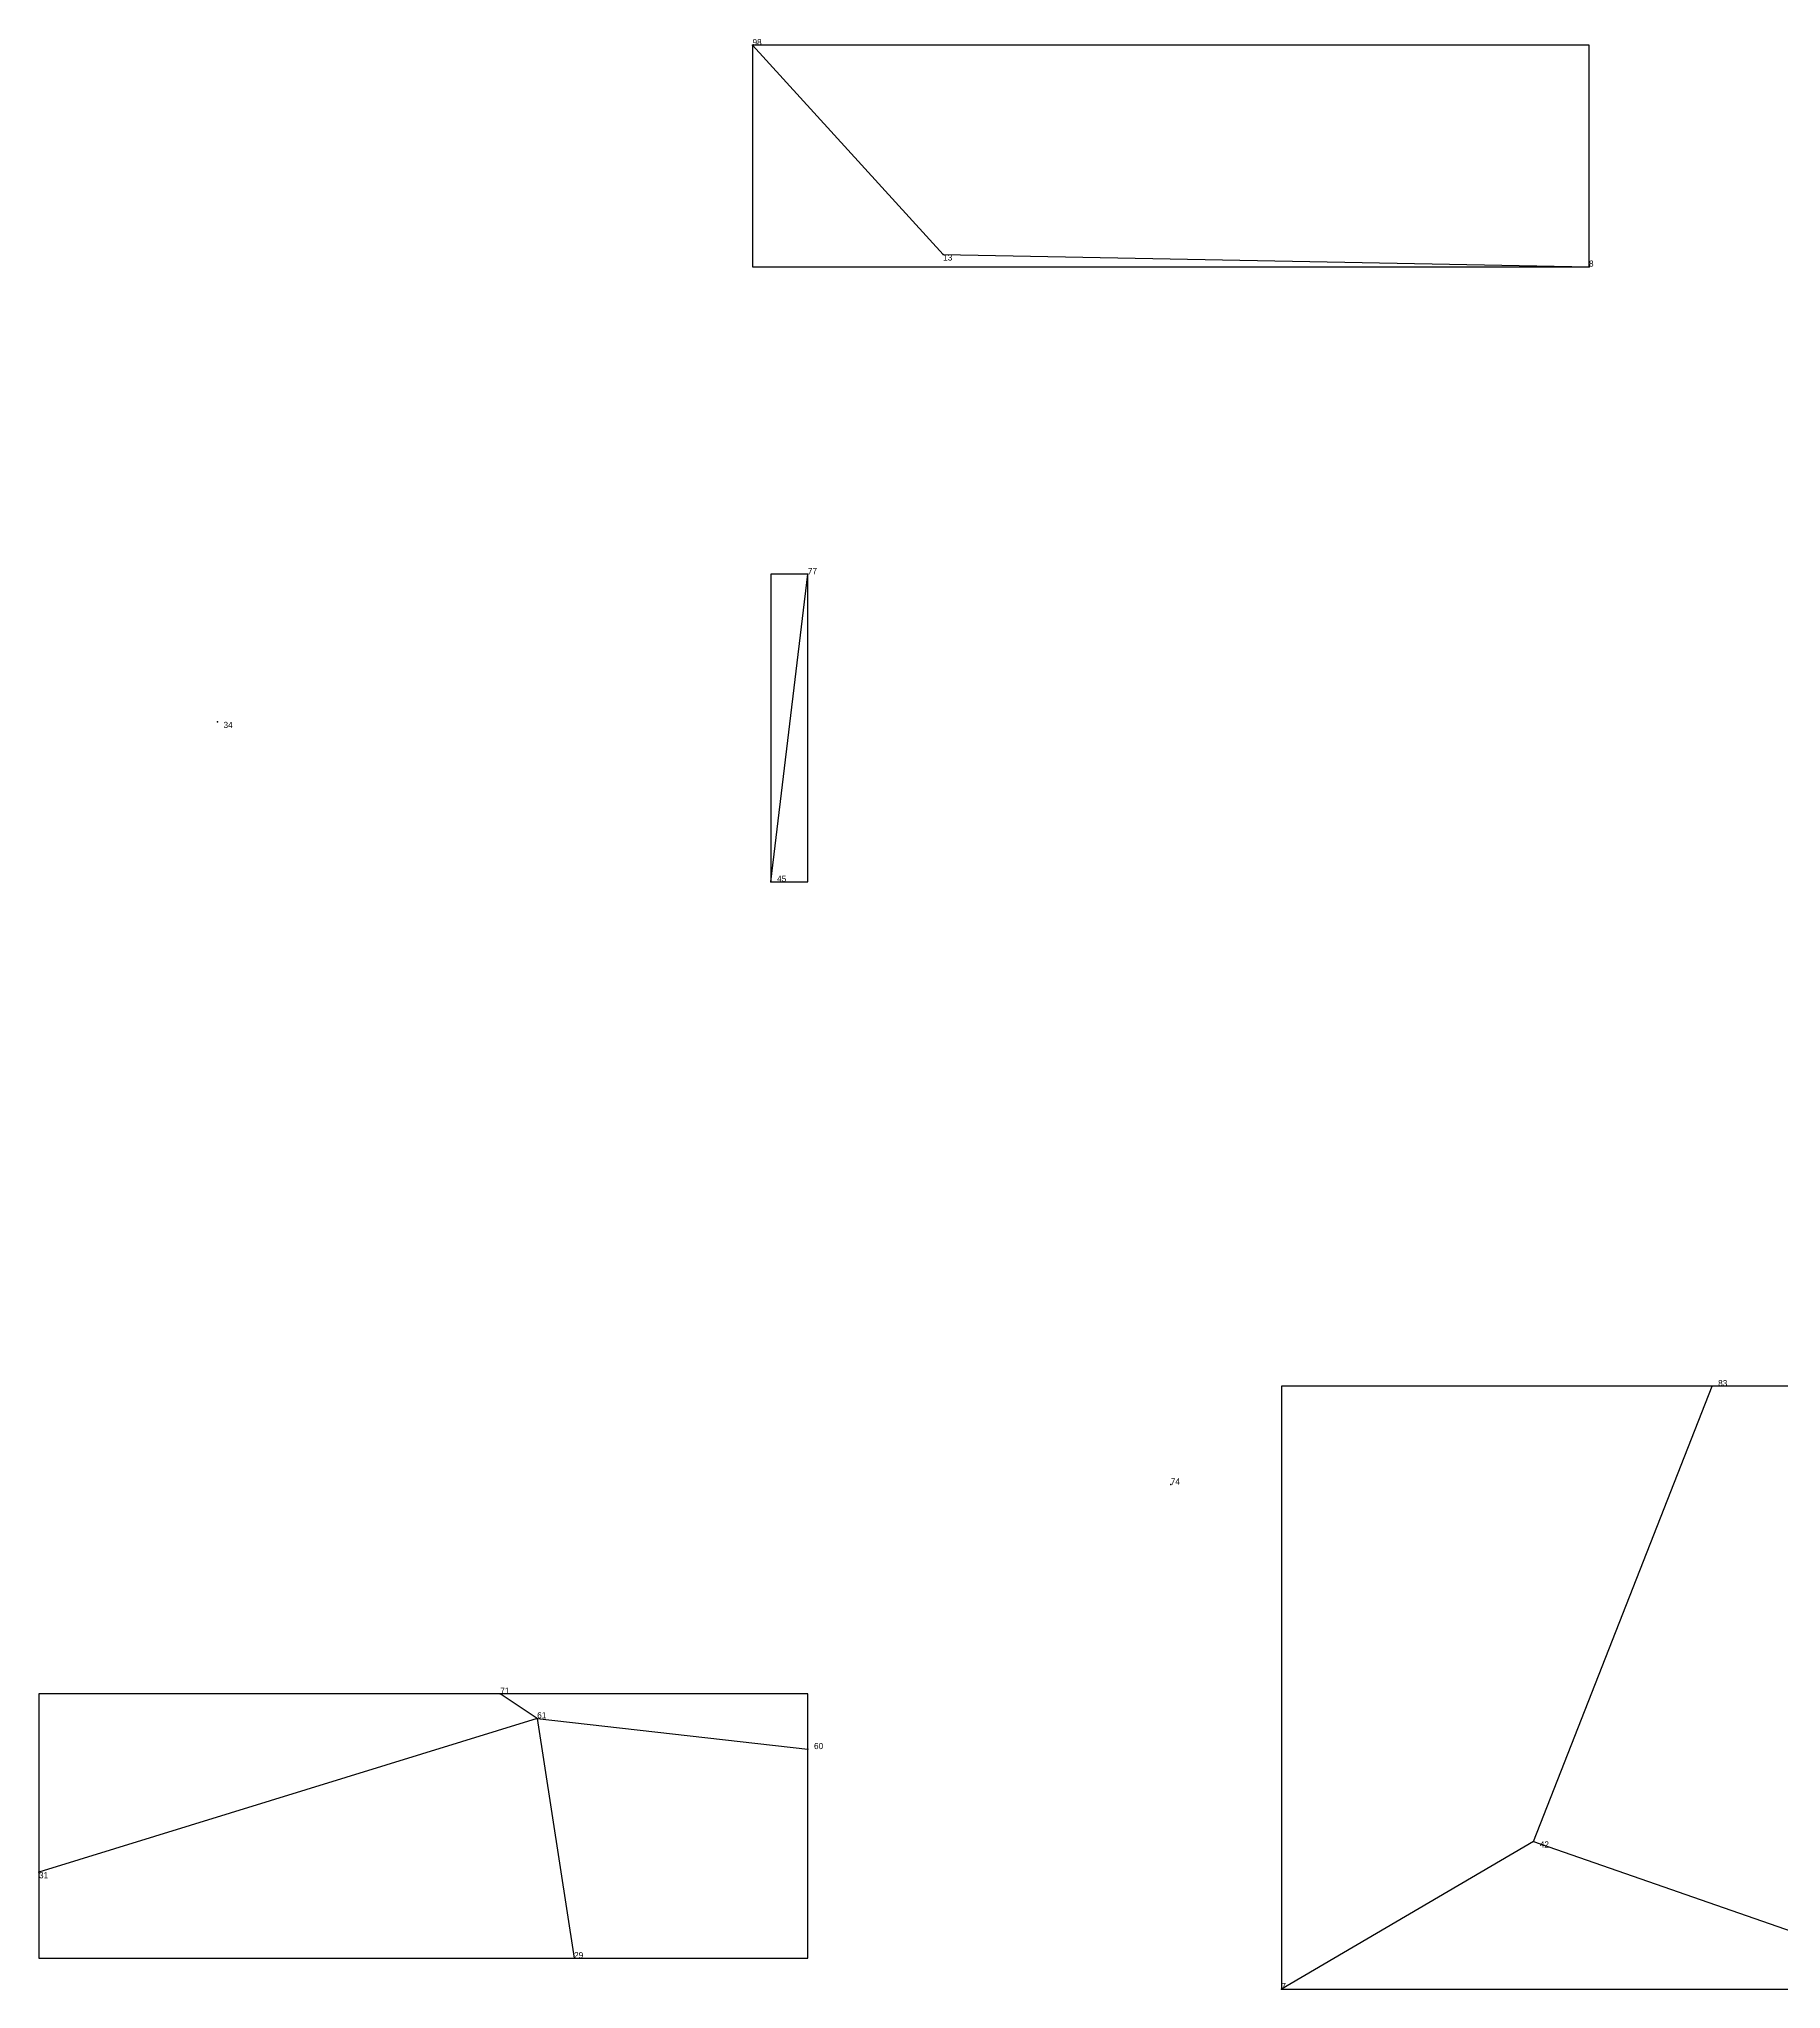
# Model space of a CAD drawing. Extents: x 0.01 to 1.001, y 0.007 to 0.988.
# Drawn here: x 0.213 to 0.4962, y 0.086 to 0.403 of the extents above; entities that cross this region are included whole.
import ezdxf

# ---------------------------------------------------------------- set-up
doc = ezdxf.new("R2010")
doc.units = 0
for name, color, linetype in [('Clients', 3, 'CONTINUOUS'), ('Facilities', 3, 'CONTINUOUS'), ('Facilities_lines', 3, 'CONTINUOUS'), ('Min_max_boxes', 1, 'CONTINUOUS'), ('Normals', 1, 'CONTINUOUS'), ('Source_points', 5, 'CONTINUOUS'), ('Text', 3, 'CONTINUOUS')]:
    doc.layers.add(name, color=color, linetype=linetype)

msp = doc.modelspace()

# ---------------------------------------------------------------- linework, layer by layer
at = {"layer": 'Clients', "color": 5}
for p in [(0.329, 0.402), (0.465, 0.366), (0.338, 0.316), (0.485, 0.184), (0.288, 0.134), (0.338, 0.125), (0.213, 0.105), (0.3, 0.091), (0.415, 0.086)]:
    msp.add_point(p, dxfattribs=at)
at = {"layer": 'Facilities', "color": 3}
for p in [(0.36, 0.368), (0.242, 0.292), (0.332, 0.266), (0.397, 0.168), (0.294, 0.13), (0.456, 0.11)]:
    msp.add_point(p, dxfattribs=at)
at = {"layer": 'Facilities_lines', "color": 3}
for p, q in [((0.36, 0.368), (0.329, 0.402)), ((0.36, 0.368), (0.465, 0.366)), ((0.332, 0.266), (0.338, 0.316)), ((0.456, 0.11), (0.485, 0.184)), ((0.294, 0.13), (0.288, 0.134)), ((0.294, 0.13), (0.213, 0.105)), ((0.294, 0.13), (0.3, 0.091)), ((0.294, 0.13), (0.338, 0.125)), ((0.456, 0.11), (0.415, 0.086)), ((0.456, 0.11), (0.522, 0.087))]:
    msp.add_line(p, q, dxfattribs=at)
at = {"layer": 'Min_max_boxes', "color": 1}
for p, q in [((0.465, 0.402), (0.329, 0.402)), ((0.329, 0.402), (0.329, 0.366)), ((0.465, 0.402), (0.329, 0.402)), ((0.329, 0.402), (0.329, 0.366)), ((0.329, 0.402), (0.329, 0.402)), ((0.465, 0.366), (0.465, 0.402)), ((0.465, 0.366), (0.465, 0.402)), ((0.465, 0.402), (0.465, 0.402)), ((0.329, 0.366), (0.465, 0.366)), ((0.329, 0.366), (0.465, 0.366)), ((0.329, 0.366), (0.329, 0.366)), ((0.465, 0.366), (0.465, 0.366)), ((0.338, 0.316), (0.332, 0.316)), ((0.332, 0.316), (0.332, 0.266)), ((0.338, 0.316), (0.332, 0.316)), ((0.332, 0.316), (0.332, 0.266)), ((0.332, 0.316), (0.332, 0.316)), ((0.338, 0.266), (0.338, 0.316)), ((0.338, 0.266), (0.338, 0.316)), ((0.338, 0.316), (0.338, 0.316)), ((0.332, 0.266), (0.338, 0.266)), ((0.332, 0.266), (0.338, 0.266)), ((0.332, 0.266), (0.332, 0.266)), ((0.338, 0.266), (0.338, 0.266)), ((0.522, 0.184), (0.415, 0.184)), ((0.415, 0.184), (0.415, 0.086)), ((0.522, 0.184), (0.415, 0.184)), ((0.415, 0.184), (0.415, 0.086)), ((0.415, 0.184), (0.415, 0.184)), ((0.338, 0.134), (0.213, 0.134)), ((0.213, 0.134), (0.213, 0.091)), ((0.338, 0.134), (0.213, 0.134)), ((0.213, 0.134), (0.213, 0.091)), ((0.213, 0.134), (0.213, 0.134)), ((0.338, 0.091), (0.338, 0.134)), ((0.338, 0.091), (0.338, 0.134)), ((0.338, 0.134), (0.338, 0.134)), ((0.213, 0.091), (0.338, 0.091)), ((0.213, 0.091), (0.338, 0.091)), ((0.213, 0.091), (0.213, 0.091)), ((0.338, 0.091), (0.338, 0.091)), ((0.415, 0.086), (0.522, 0.086)), ((0.415, 0.086), (0.522, 0.086)), ((0.415, 0.086), (0.415, 0.086))]:
    msp.add_line(p, q, dxfattribs=at)
at = {"layer": 'Normals', "color": 1}
for p, q in [((0.329, 0.402), (0.329, 0.402, 0.1)), ((0.36, 0.368), (0.36, 0.368, 0.1)), ((0.465, 0.366), (0.465, 0.366, 0.1)), ((0.338, 0.316), (0.338, 0.316, 0.1)), ((0.242, 0.292), (0.242, 0.292, 0.1)), ((0.332, 0.266), (0.332, 0.266, 0.1)), ((0.485, 0.184), (0.485, 0.184, 0.1)), ((0.397, 0.168), (0.397, 0.168, 0.1)), ((0.288, 0.134), (0.288, 0.134, 0.1)), ((0.294, 0.13), (0.294, 0.13, 0.1)), ((0.338, 0.125), (0.338, 0.125, 0.1)), ((0.456, 0.11), (0.456, 0.11, 0.1)), ((0.213, 0.105), (0.213, 0.105, 0.1)), ((0.3, 0.091), (0.3, 0.091, 0.1)), ((0.415, 0.086), (0.415, 0.086, 0.1))]:
    msp.add_line(p, q, dxfattribs=at)
at = {"layer": 'Source_points', "color": 5}
for p in [(0.329, 0.402), (0.36, 0.368), (0.465, 0.366), (0.338, 0.316), (0.242, 0.292), (0.332, 0.266), (0.485, 0.184), (0.397, 0.168), (0.288, 0.134), (0.294, 0.13), (0.338, 0.125), (0.456, 0.11), (0.213, 0.105), (0.3, 0.091), (0.415, 0.086)]:
    msp.add_point(p, dxfattribs=at)

# ---------------------------------------------------------------- texts
at = {"layer": 'Text', "color": 3}
for s, p in [('98', (0.329, 0.402)), ('13', (0.36, 0.367)), ('8', (0.465, 0.366)), ('77', (0.338, 0.316)), ('34', (0.243, 0.291)), ('45', (0.333, 0.266)), ('83', (0.486, 0.184)), ('74', (0.397, 0.168)), ('71', (0.288, 0.134)), ('61', (0.294, 0.13)), ('60', (0.339, 0.125)), ('42', (0.457, 0.109)), ('31', (0.213, 0.104)), ('29', (0.3, 0.091)), ('7', (0.415, 0.086))]:
    msp.add_text(s, height=0.001, dxfattribs=at).set_placement(p)

doc.saveas('drawing.dxf')
